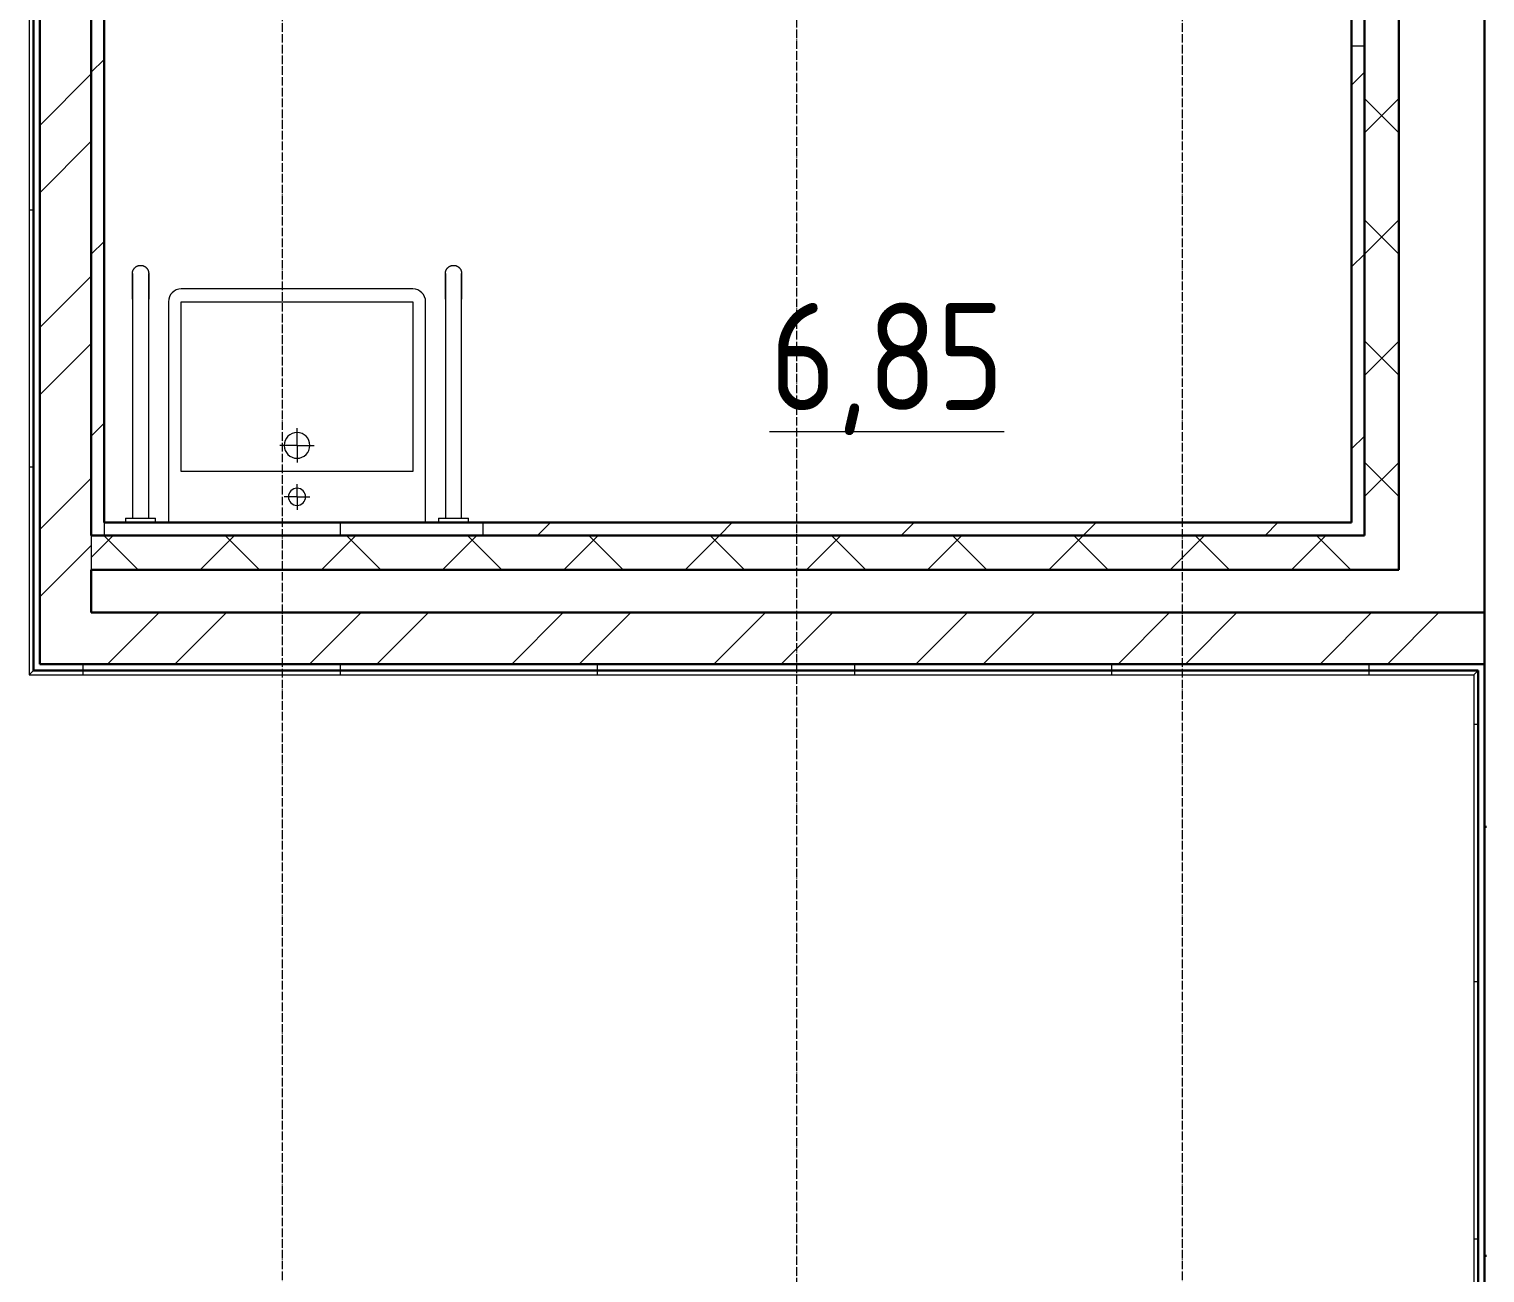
# Model space of a CAD drawing. Header units: millimetres. Extents: x -215207 to 92095, y -30385 to 123050.
# Drawn here: x -159925 to -156529, y -13999 to -11098 of the extents above; entities that cross this region are included whole.
import ezdxf

# ---------------------------------------------------------------- set-up
doc = ezdxf.new("R2010")
doc.units = ezdxf.units.MM
doc.linetypes.add('ADSK_Линия сетки', pattern=[25, 20, -2.5, 0, -2.5])
for name, color, linetype, lineweight in [('Марки помещений', 7, 'Continuous', 20), ('Обобщенные модели', 7, 'Continuous', 20), ('Ограждение', 7, 'Continuous', 9), ('Оси', 7, 'Continuous', 9), ('Стены внутренние', 7, 'Continuous', 20), ('Стены наружные', 7, 'Continuous', 20), ('Стены штриховка', 7, 'Continuous', 9), ('Узлы', 7, 'Continuous', 20)]:
    doc.layers.add(name, color=color, linetype=linetype, lineweight=lineweight)
doc.styles.add('GOST Common_3', font='GOST_Common.ttf', dxfattribs={"width": 0.9, "height": 2.5})

# ---------------------------------------------------------------- blocks, each defined once
blk = doc.blocks.new('1 этаж 21082025')
at = {"layer": 'Обобщенные модели'}
for p, q in [((40257.9, -43094.4), (40258.5, -43093.9)), ((40258.5, -43093.9), (40259.1, -43093.4)), ((40259.1, -43093.4), (40259.7, -43093)), ((40259.7, -43093), (40260.4, -43092.6)), ((40260.4, -43092.6), (40261, -43092.2)), ((40261, -43092.2), (40261.7, -43091.9)), ((40261.7, -43091.9), (40262.4, -43091.6)), ((40262.4, -43091.6), (40263.1, -43091.3)), ((40263.1, -43091.3), (40263.8, -43091)), ((40263.8, -43091), (40264.6, -43090.8)), ((40264.6, -43090.8), (40265.3, -43090.6)), ((40265.3, -43090.6), (40266, -43090.4)), ((40266, -43090.4), (40266.8, -43090.3)), ((40266.8, -43090.3), (40267.5, -43090.2)), ((40267.5, -43090.2), (40268.3, -43090.1)), ((40268.3, -43090.1), (40269, -43090)), ((40269, -43090), (40269.8, -43090)), ((40269.8, -43090), (40270, -43090)), ((40270, -43090), (40270.8, -43090)), ((40270.8, -43090), (40271.5, -43090.1)), ((40271.5, -43090.1), (40272.3, -43090.1)), ((40272.3, -43090.1), (40273, -43090.2)), ((40273, -43090.2), (40273.8, -43090.4)), ((40273.8, -43090.4), (40274.5, -43090.5)), ((40274.5, -43090.5), (40275.3, -43090.7)), ((40275.3, -43090.7), (40276, -43091)), ((40276, -43091), (40276.7, -43091.2)), ((40276.7, -43091.2), (40277.4, -43091.5)), ((40277.4, -43091.5), (40278.1, -43091.8)), ((40278.1, -43091.8), (40278.8, -43092.1)), ((40278.8, -43092.1), (40279.4, -43092.5)), ((40279.4, -43092.5), (40280.1, -43092.9)), ((40280.1, -43092.9), (40280.7, -43093.3)), ((40280.7, -43093.3), (40281.3, -43093.8)), ((40281.3, -43093.8), (40281.9, -43094.2)), ((40987.9, -43094.4), (40988.5, -43093.9)), ((40988.5, -43093.9), (40989.1, -43093.4)), ((40989.1, -43093.4), (40989.7, -43093)), ((40989.7, -43093), (40990.4, -43092.6)), ((40990.4, -43092.6), (40991, -43092.2)), ((40991, -43092.2), (40991.7, -43091.9)), ((40991.7, -43091.9), (40992.4, -43091.6)), ((40992.4, -43091.6), (40993.1, -43091.3)), ((40993.1, -43091.3), (40993.8, -43091)), ((40993.8, -43091), (40994.6, -43090.8)), ((40994.6, -43090.8), (40995.3, -43090.6)), ((40995.3, -43090.6), (40996, -43090.4)), ((40996, -43090.4), (40996.8, -43090.3)), ((40996.8, -43090.3), (40997.5, -43090.2)), ((40997.5, -43090.2), (40998.3, -43090.1)), ((40998.3, -43090.1), (40999, -43090)), ((40999, -43090), (40999.8, -43090)), ((40999.8, -43090), (41000, -43090)), ((41000, -43090), (41000.8, -43090)), ((41000.8, -43090), (41001.5, -43090.1)), ((41001.5, -43090.1), (41002.3, -43090.1)), ((41002.3, -43090.1), (41003, -43090.2)), ((41003, -43090.2), (41003.8, -43090.4)), ((41003.8, -43090.4), (41004.5, -43090.5)), ((41004.5, -43090.5), (41005.3, -43090.7)), ((41005.3, -43090.7), (41006, -43091)), ((41006, -43091), (41006.7, -43091.2)), ((41006.7, -43091.2), (41007.4, -43091.5)), ((41007.4, -43091.5), (41008.1, -43091.8)), ((41008.1, -43091.8), (41008.8, -43092.1)), ((41008.8, -43092.1), (41009.4, -43092.5)), ((41009.4, -43092.5), (41010.1, -43092.9)), ((41010.1, -43092.9), (41010.7, -43093.3)), ((41010.7, -43093.3), (41011.3, -43093.8)), ((41011.3, -43093.8), (41011.9, -43094.2)), ((40251, -43108.2), (40251.1, -43107.5)), ((40251, -43109), (40251, -43108.2)), ((40251, -43109.1), (40251, -43109)), ((40251, -43109), (40251, -43109)), ((40251, -43109), (40251, -43109)), ((40251, -43109), (40251, -43109.2)), ((40251, -43109.2), (40251, -43109.1)), ((40251, -43109.5), (40251, -43109.2)), ((40251, -43109.2), (40251, -43109.4)), ((40251, -43109.4), (40251, -43109.8)), ((40251, -43109.9), (40251, -43109.5)), ((40251, -43109.8), (40251, -43110.2)), ((40251, -43110.3), (40251, -43109.9)), ((40251, -43110.2), (40251, -43110.7)), ((40251, -43110.9), (40251, -43110.3)), ((40251, -43110.7), (40251, -43111.3)), ((40251, -43111.5), (40251, -43110.9)), ((40251, -43111.3), (40251, -43112)), ((40251, -43112.3), (40251, -43111.5)), ((40251, -43112), (40251, -43112.8)), ((40251, -43113.1), (40251, -43112.3)), ((40251, -43112.8), (40251, -43113.7)), ((40251, -43114), (40251, -43113.1)), ((40251, -43113.7), (40251, -43114.7)), ((40251, -43115), (40251, -43114)), ((40251, -43114.7), (40251, -43115.8)), ((40251, -43116.1), (40251, -43115)), ((40251, -43115.8), (40251, -43116.9)), ((40251, -43117.3), (40251, -43116.1)), ((40251, -43116.9), (40251, -43118.2)), ((40251, -43118.5), (40251, -43117.3)), ((40251, -43118.2), (40251, -43119.5)), ((40251, -43119.8), (40251, -43118.5)), ((40251, -43119.5), (40251, -43120.9)), ((40251, -43121.3), (40251, -43119.8)), ((40251, -43120.9), (40251, -43122.3)), ((40251, -43122.8), (40251, -43121.3)), ((40251, -43122.3), (40251, -43123.9)), ((40251, -43124.3), (40251, -43122.8)), ((40251, -43123.9), (40251, -43125.5)), ((40251, -43126), (40251, -43124.3)), ((40251, -43125.5), (40251, -43127.2)), ((40251, -43127.7), (40251, -43126)), ((40251, -43127.2), (40251, -43129)), ((40251, -43129.4), (40251, -43127.7)), ((40251.1, -43106.7), (40251.2, -43106)), ((40251.1, -43107.5), (40251.1, -43106.7)), ((40251.2, -43106), (40251.4, -43105.2)), ((40251.4, -43105.2), (40251.5, -43104.5)), ((40251.5, -43104.5), (40251.7, -43103.7)), ((40251.7, -43103.7), (40252, -43103)), ((40252, -43103), (40252.2, -43102.3)), ((40252.2, -43102.3), (40252.5, -43101.6)), ((40252.5, -43101.6), (40252.8, -43100.9)), ((40252.8, -43100.9), (40253.1, -43100.2)), ((40253.1, -43100.2), (40253.5, -43099.6)), ((40253.5, -43099.6), (40253.9, -43098.9)), ((40253.9, -43098.9), (40254.3, -43098.3)), ((40254.3, -43098.3), (40254.8, -43097.7)), ((40254.8, -43097.7), (40255.2, -43097.1)), ((40255.2, -43097.1), (40255.7, -43096.5)), ((40255.7, -43096.5), (40256.2, -43095.9)), ((40256.2, -43095.9), (40256.8, -43095.4)), ((40256.8, -43095.4), (40257.3, -43094.9)), ((40257.3, -43094.9), (40257.9, -43094.4)), ((40281.9, -43094.2), (40282.5, -43094.7)), ((40282.5, -43094.7), (40283.1, -43095.2)), ((40283.1, -43095.2), (40283.6, -43095.8)), ((40283.6, -43095.8), (40284.1, -43096.3)), ((40284.1, -43096.3), (40284.6, -43096.9)), ((40284.6, -43096.9), (40285.1, -43097.5)), ((40285.1, -43097.5), (40285.6, -43098.1)), ((40285.6, -43098.1), (40286, -43098.7)), ((40286, -43098.7), (40286.4, -43099.4)), ((40286.4, -43099.4), (40286.8, -43100)), ((40286.8, -43100), (40287.1, -43100.7)), ((40287.1, -43100.7), (40287.4, -43101.4)), ((40287.4, -43101.4), (40287.7, -43102.1)), ((40287.7, -43102.1), (40288, -43102.8)), ((40288, -43102.8), (40288.2, -43103.6)), ((40288.2, -43103.6), (40288.4, -43104.3)), ((40288.4, -43104.3), (40288.6, -43105)), ((40288.6, -43105), (40288.7, -43105.8)), ((40288.7, -43105.8), (40288.8, -43106.5)), ((40288.8, -43106.5), (40288.9, -43107.3)), ((40288.9, -43107.3), (40289, -43108)), ((40289, -43108), (40289, -43108.8)), ((40289, -43108.8), (40289, -43109)), ((40289, -43109.1), (40289, -43109)), ((40289, -43109), (40289, -43109)), ((40289, -43109), (40289, -43109)), ((40289, -43109), (40289, -43109.2)), ((40289, -43109.2), (40289, -43109.1)), ((40289, -43109.5), (40289, -43109.2)), ((40289, -43109.2), (40289, -43109.4)), ((40289, -43109.4), (40289, -43109.8)), ((40289, -43109.9), (40289, -43109.5)), ((40289, -43109.8), (40289, -43110.2)), ((40289, -43110.3), (40289, -43109.9)), ((40289, -43110.2), (40289, -43110.7)), ((40289, -43110.9), (40289, -43110.3)), ((40289, -43110.7), (40289, -43111.3)), ((40289, -43111.5), (40289, -43110.9)), ((40289, -43111.3), (40289, -43112)), ((40289, -43112.3), (40289, -43111.5)), ((40289, -43112), (40289, -43112.8)), ((40289, -43113.1), (40289, -43112.3)), ((40289, -43112.8), (40289, -43113.7)), ((40289, -43114), (40289, -43113.1)), ((40289, -43113.7), (40289, -43114.7)), ((40289, -43115), (40289, -43114)), ((40289, -43114.7), (40289, -43115.8)), ((40289, -43116.1), (40289, -43115)), ((40289, -43115.8), (40289, -43116.9)), ((40289, -43117.3), (40289, -43116.1)), ((40289, -43116.9), (40289, -43118.2)), ((40289, -43118.5), (40289, -43117.3)), ((40289, -43118.2), (40289, -43119.5)), ((40289, -43119.8), (40289, -43118.5)), ((40289, -43119.5), (40289, -43120.9)), ((40289, -43121.3), (40289, -43119.8)), ((40289, -43120.9), (40289, -43122.3)), ((40289, -43122.8), (40289, -43121.3)), ((40289, -43122.3), (40289, -43123.9)), ((40289, -43124.3), (40289, -43122.8)), ((40289, -43123.9), (40289, -43125.5)), ((40289, -43126), (40289, -43124.3)), ((40289, -43125.5), (40289, -43127.2)), ((40289, -43127.7), (40289, -43126)), ((40289, -43127.2), (40289, -43129)), ((40289, -43129.4), (40289, -43127.7)), ((40981, -43108.2), (40981.1, -43107.5)), ((40981, -43109), (40981, -43108.2)), ((40981, -43109.1), (40981, -43109)), ((40981, -43109), (40981, -43109)), ((40981, -43109), (40981, -43109)), ((40981, -43109), (40981, -43109.2)), ((40981, -43109.2), (40981, -43109.1)), ((40981, -43109.5), (40981, -43109.2)), ((40981, -43109.2), (40981, -43109.4)), ((40981, -43109.4), (40981, -43109.8)), ((40981, -43109.9), (40981, -43109.5)), ((40981, -43109.8), (40981, -43110.2)), ((40981, -43110.3), (40981, -43109.9)), ((40981, -43110.2), (40981, -43110.7)), ((40981, -43110.9), (40981, -43110.3)), ((40981, -43110.7), (40981, -43111.3)), ((40981, -43111.5), (40981, -43110.9)), ((40981, -43111.3), (40981, -43112)), ((40981, -43112.3), (40981, -43111.5)), ((40981, -43112), (40981, -43112.8)), ((40981, -43113.1), (40981, -43112.3)), ((40981, -43112.8), (40981, -43113.7)), ((40981, -43114), (40981, -43113.1)), ((40981, -43113.7), (40981, -43114.7)), ((40981, -43115), (40981, -43114)), ((40981, -43114.7), (40981, -43115.8)), ((40981, -43116.1), (40981, -43115)), ((40981, -43115.8), (40981, -43116.9)), ((40981, -43117.3), (40981, -43116.1)), ((40981, -43116.9), (40981, -43118.2)), ((40981, -43118.5), (40981, -43117.3)), ((40981, -43118.2), (40981, -43119.5)), ((40981, -43119.8), (40981, -43118.5)), ((40981, -43119.5), (40981, -43120.9)), ((40981, -43121.3), (40981, -43119.8)), ((40981, -43120.9), (40981, -43122.3)), ((40981, -43122.8), (40981, -43121.3)), ((40981, -43122.3), (40981, -43123.9)), ((40981, -43124.3), (40981, -43122.8)), ((40981, -43123.9), (40981, -43125.5)), ((40981, -43126), (40981, -43124.3)), ((40981, -43125.5), (40981, -43127.2)), ((40981, -43127.7), (40981, -43126)), ((40981, -43127.2), (40981, -43129)), ((40981, -43129.4), (40981, -43127.7)), ((40981.1, -43106.7), (40981.2, -43106)), ((40981.1, -43107.5), (40981.1, -43106.7)), ((40981.2, -43106), (40981.4, -43105.2)), ((40981.4, -43105.2), (40981.5, -43104.5)), ((40981.5, -43104.5), (40981.7, -43103.7)), ((40981.7, -43103.7), (40982, -43103)), ((40982, -43103), (40982.2, -43102.3)), ((40982.2, -43102.3), (40982.5, -43101.6)), ((40982.5, -43101.6), (40982.8, -43100.9)), ((40982.8, -43100.9), (40983.1, -43100.2)), ((40983.1, -43100.2), (40983.5, -43099.6)), ((40983.5, -43099.6), (40983.9, -43098.9)), ((40983.9, -43098.9), (40984.3, -43098.3)), ((40984.3, -43098.3), (40984.8, -43097.7)), ((40984.8, -43097.7), (40985.2, -43097.1)), ((40985.2, -43097.1), (40985.7, -43096.5)), ((40985.7, -43096.5), (40986.2, -43095.9)), ((40986.2, -43095.9), (40986.8, -43095.4)), ((40986.8, -43095.4), (40987.3, -43094.9)), ((40987.3, -43094.9), (40987.9, -43094.4)), ((41011.9, -43094.2), (41012.5, -43094.7)), ((41012.5, -43094.7), (41013.1, -43095.2)), ((41013.1, -43095.2), (41013.6, -43095.8)), ((41013.6, -43095.8), (41014.1, -43096.3)), ((41014.1, -43096.3), (41014.6, -43096.9)), ((41014.6, -43096.9), (41015.1, -43097.5)), ((41015.1, -43097.5), (41015.6, -43098.1)), ((41015.6, -43098.1), (41016, -43098.7)), ((41016, -43098.7), (41016.4, -43099.4)), ((41016.4, -43099.4), (41016.8, -43100)), ((41016.8, -43100), (41017.1, -43100.7)), ((41017.1, -43100.7), (41017.4, -43101.4)), ((41017.4, -43101.4), (41017.7, -43102.1)), ((41017.7, -43102.1), (41018, -43102.8)), ((41018, -43102.8), (41018.2, -43103.6)), ((41018.2, -43103.6), (41018.4, -43104.3)), ((41018.4, -43104.3), (41018.6, -43105)), ((41018.6, -43105), (41018.7, -43105.8)), ((41018.7, -43105.8), (41018.8, -43106.5)), ((41018.8, -43106.5), (41018.9, -43107.3)), ((41018.9, -43107.3), (41019, -43108)), ((41019, -43108), (41019, -43108.8)), ((41019, -43108.8), (41019, -43109)), ((41019, -43109.1), (41019, -43109)), ((41019, -43109), (41019, -43109)), ((41019, -43109), (41019, -43109)), ((41019, -43109), (41019, -43109.2)), ((41019, -43109.2), (41019, -43109.1)), ((41019, -43109.5), (41019, -43109.2)), ((41019, -43109.2), (41019, -43109.4)), ((41019, -43109.4), (41019, -43109.8)), ((41019, -43109.9), (41019, -43109.5)), ((41019, -43109.8), (41019, -43110.2)), ((41019, -43110.3), (41019, -43109.9)), ((41019, -43110.2), (41019, -43110.7)), ((41019, -43110.9), (41019, -43110.3)), ((41019, -43110.7), (41019, -43111.3)), ((41019, -43111.5), (41019, -43110.9)), ((41019, -43111.3), (41019, -43112)), ((41019, -43112.3), (41019, -43111.5)), ((41019, -43112), (41019, -43112.8)), ((41019, -43113.1), (41019, -43112.3)), ((41019, -43112.8), (41019, -43113.7)), ((41019, -43114), (41019, -43113.1)), ((41019, -43113.7), (41019, -43114.7)), ((41019, -43115), (41019, -43114)), ((41019, -43114.7), (41019, -43115.8)), ((41019, -43116.1), (41019, -43115)), ((41019, -43115.8), (41019, -43116.9)), ((41019, -43117.3), (41019, -43116.1)), ((41019, -43116.9), (41019, -43118.2)), ((41019, -43118.5), (41019, -43117.3)), ((41019, -43118.2), (41019, -43119.5)), ((41019, -43119.8), (41019, -43118.5)), ((41019, -43119.5), (41019, -43120.9)), ((41019, -43121.3), (41019, -43119.8)), ((41019, -43120.9), (41019, -43122.3)), ((41019, -43122.8), (41019, -43121.3)), ((41019, -43122.3), (41019, -43123.9)), ((41019, -43124.3), (41019, -43122.8)), ((41019, -43123.9), (41019, -43125.5)), ((41019, -43126), (41019, -43124.3)), ((41019, -43125.5), (41019, -43127.2)), ((41019, -43127.7), (41019, -43126)), ((41019, -43127.2), (41019, -43129)), ((41019, -43129.4), (41019, -43127.7)), ((40251, -43129), (40251, -43130.8)), ((40251, -43131.3), (40251, -43129.4)), ((40251, -43130.8), (40251, -43132.7)), ((40251, -43133.2), (40251, -43131.3)), ((40251, -43132.7), (40251, -43134.6)), ((40251, -43135.1), (40251, -43133.2)), ((40251, -43134.6), (40251, -43136.6)), ((40251, -43137.1), (40251, -43135.1)), ((40251, -43136.6), (40251, -43138.6)), ((40251, -43139.2), (40251, -43137.1)), ((40251, -43138.6), (40251, -43140.7)), ((40251, -43141.3), (40251, -43139.2)), ((40251, -43140.7), (40251, -43142.9)), ((40251, -43143.4), (40251, -43141.3)), ((40251, -43142.9), (40251, -43145)), ((40251, -43145.6), (40251, -43143.4)), ((40251, -43145), (40251, -43147.3)), ((40251, -43147.9), (40251, -43145.6)), ((40251, -43147.3), (40251, -43149.5)), ((40251, -43150.1), (40251, -43147.9)), ((40251, -43149.5), (40251, -43151.8)), ((40251, -43152.4), (40251, -43150.1)), ((40251, -43151.8), (40251, -43154.1)), ((40251, -43154.7), (40251, -43152.4)), ((40251, -43154.1), (40251, -43156.4)), ((40251, -43157.1), (40251, -43154.7)), ((40251, -43156.4), (40251, -43158.8)), ((40251, -43159.4), (40251, -43157.1)), ((40251, -43158.8), (40251, -43161.2)), ((40251, -43161.8), (40251, -43159.4)), ((40251, -43161.2), (40251, -43163.6)), ((40251, -43164.2), (40251, -43161.8)), ((40289, -43129), (40289, -43130.8)), ((40289, -43131.3), (40289, -43129.4)), ((40289, -43130.8), (40289, -43132.7)), ((40289, -43133.2), (40289, -43131.3)), ((40289, -43132.7), (40289, -43134.6)), ((40289, -43135.1), (40289, -43133.2)), ((40289, -43134.6), (40289, -43136.6)), ((40289, -43137.1), (40289, -43135.1)), ((40289, -43136.6), (40289, -43138.6)), ((40289, -43139.2), (40289, -43137.1)), ((40289, -43138.6), (40289, -43140.7)), ((40289, -43141.3), (40289, -43139.2)), ((40289, -43140.7), (40289, -43142.9)), ((40289, -43143.4), (40289, -43141.3)), ((40289, -43142.9), (40289, -43145)), ((40289, -43145.6), (40289, -43143.4)), ((40289, -43145), (40289, -43147.3)), ((40289, -43147.9), (40289, -43145.6)), ((40289, -43147.3), (40289, -43149.5)), ((40289, -43150.1), (40289, -43147.9)), ((40289, -43149.5), (40289, -43151.8)), ((40289, -43152.4), (40289, -43150.1)), ((40289, -43151.8), (40289, -43154.1)), ((40289, -43154.7), (40289, -43152.4)), ((40289, -43154.1), (40289, -43156.4)), ((40289, -43157.1), (40289, -43154.7)), ((40289, -43156.4), (40289, -43158.8)), ((40289, -43159.4), (40289, -43157.1)), ((40289, -43158.8), (40289, -43161.2)), ((40289, -43161.8), (40289, -43159.4)), ((40289, -43161.2), (40289, -43163.6)), ((40289, -43164.2), (40289, -43161.8)), ((40981, -43129), (40981, -43130.8)), ((40981, -43131.3), (40981, -43129.4)), ((40981, -43130.8), (40981, -43132.7)), ((40981, -43133.2), (40981, -43131.3)), ((40981, -43132.7), (40981, -43134.6)), ((40981, -43135.1), (40981, -43133.2)), ((40981, -43134.6), (40981, -43136.6)), ((40981, -43137.1), (40981, -43135.1)), ((40981, -43136.6), (40981, -43138.6)), ((40981, -43139.2), (40981, -43137.1)), ((40981, -43138.6), (40981, -43140.7)), ((40981, -43141.3), (40981, -43139.2)), ((40981, -43140.7), (40981, -43142.9)), ((40981, -43143.4), (40981, -43141.3)), ((40981, -43142.9), (40981, -43145)), ((40981, -43145.6), (40981, -43143.4)), ((40981, -43145), (40981, -43147.3)), ((40981, -43147.9), (40981, -43145.6)), ((40981, -43147.3), (40981, -43149.5)), ((40981, -43150.1), (40981, -43147.9)), ((40981, -43149.5), (40981, -43151.8)), ((40981, -43152.4), (40981, -43150.1)), ((40981, -43151.8), (40981, -43154.1)), ((40981, -43154.7), (40981, -43152.4)), ((40981, -43154.1), (40981, -43156.4)), ((40981, -43157.1), (40981, -43154.7)), ((40981, -43156.4), (40981, -43158.8)), ((40981, -43159.4), (40981, -43157.1)), ((40981, -43158.8), (40981, -43161.2)), ((40981, -43161.8), (40981, -43159.4)), ((40981, -43161.2), (40981, -43163.6)), ((40981, -43164.2), (40981, -43161.8)), ((41019, -43129), (41019, -43130.8)), ((41019, -43131.3), (41019, -43129.4)), ((41019, -43130.8), (41019, -43132.7)), ((41019, -43133.2), (41019, -43131.3)), ((41019, -43132.7), (41019, -43134.6)), ((41019, -43135.1), (41019, -43133.2)), ((41019, -43134.6), (41019, -43136.6)), ((41019, -43137.1), (41019, -43135.1)), ((41019, -43136.6), (41019, -43138.6)), ((41019, -43139.2), (41019, -43137.1)), ((41019, -43138.6), (41019, -43140.7)), ((41019, -43141.3), (41019, -43139.2)), ((41019, -43140.7), (41019, -43142.9)), ((41019, -43143.4), (41019, -43141.3)), ((41019, -43142.9), (41019, -43145)), ((41019, -43145.6), (41019, -43143.4)), ((41019, -43145), (41019, -43147.3)), ((41019, -43147.9), (41019, -43145.6)), ((41019, -43147.3), (41019, -43149.5)), ((41019, -43150.1), (41019, -43147.9)), ((41019, -43149.5), (41019, -43151.8)), ((41019, -43152.4), (41019, -43150.1)), ((41019, -43151.8), (41019, -43154.1)), ((41019, -43154.7), (41019, -43152.4)), ((41019, -43154.1), (41019, -43156.4)), ((41019, -43157.1), (41019, -43154.7)), ((41019, -43156.4), (41019, -43158.8)), ((41019, -43159.4), (41019, -43157.1)), ((41019, -43158.8), (41019, -43161.2)), ((41019, -43161.8), (41019, -43159.4)), ((41019, -43161.2), (41019, -43163.6)), ((41019, -43164.2), (41019, -43161.8)), ((40251, -43163.6), (40251, -43166)), ((40251, -43166.6), (40251, -43164.2)), ((40251, -43166), (40251, -43168.4)), ((40251, -43169), (40251, -43166.6)), ((40251, -43168.4), (40251, -43169)), ((40251, -43169), (40251, -43680)), ((40289, -43163.6), (40289, -43166)), ((40289, -43166.6), (40289, -43164.2)), ((40289, -43166), (40289, -43168.4)), ((40289, -43169), (40289, -43166.6)), ((40289, -43168.4), (40289, -43169)), ((40289, -43680), (40289, -43169)), ((40981, -43163.6), (40981, -43166)), ((40981, -43166.6), (40981, -43164.2)), ((40981, -43166), (40981, -43168.4)), ((40981, -43169), (40981, -43166.6)), ((40981, -43168.4), (40981, -43169)), ((40981, -43169), (40981, -43680)), ((41019, -43163.6), (41019, -43166)), ((41019, -43166.6), (41019, -43164.2)), ((41019, -43166), (41019, -43168.4)), ((41019, -43169), (41019, -43166.6)), ((41019, -43168.4), (41019, -43169)), ((41019, -43680), (41019, -43169)), ((40235, -43680), (40305, -43680)), ((40235, -43680), (40235, -43690)), ((40305, -43690), (40305, -43680)), ((40965, -43680), (41035, -43680)), ((40965, -43680), (40965, -43690)), ((41035, -43690), (41035, -43680))]:
    blk.add_line(p, q, dxfattribs=at)
at = {"layer": 'Ограждение'}
for p, q in [((40010, -40845), (40010, -44045)), ((40020, -44035), (40010, -44045)), ((43390, -44035), (43380, -44045)), ((40010, -44045), (43380, -44045)), ((43380, -44045), (43380, -46810))]:
    blk.add_line(p, q, dxfattribs=at)
at = {"layer": 'Ограждение', "linetype": 'Continuous'}
for p, q in [((40010, -42960.3), (40020, -42960.3)), ((40010, -43560.3), (40020, -43560.3)), ((40136, -44045), (40136, -44035)), ((40736, -44045), (40736, -44035)), ((41336, -44045), (41336, -44035)), ((41936, -44045), (41936, -44035)), ((42536, -44045), (42536, -44035)), ((43136, -44045), (43136, -44035)), ((43380, -44160.3), (43390, -44160.3)), ((43380, -44760.3), (43390, -44760.3)), ((43380, -45360.3), (43390, -45360.3))]:
    blk.add_line(p, q, dxfattribs=at)
at = {"layer": 'Оси', "linetype": 'ADSK_Линия сетки'}
for p, q in [((41800, 5350.6), (41800, -60626.1)), ((40600, -29900), (40600, -60626.1)), ((42700, -29900), (42700, -59356.1))]:
    blk.add_line(p, q, dxfattribs=at)
at = {"layer": 'Стены внутренние', "lineweight": 30}
for p, q in [((43405, -40820), (43405, -43900)), ((43405, -44400), (43410, -44400)), ((43410, -45400), (43405, -45400))]:
    blk.add_line(p, q, dxfattribs=at)
at = {"layer": 'Стены наружные', "lineweight": 30}
for p, q in [((40020, -40835), (40020, -44035)), ((40035, -40820), (40035, -44020)), ((40155, -43720), (40155, -40820)), ((40185, -43690), (40185, -40850)), ((43205, -43800), (43205, -40820)), ((43125, -41665), (43125, -43720)), ((43095, -41695), (43095, -43690)), ((43095, -43690), (40185, -43690)), ((43125, -43720), (40155, -43720)), ((40155, -43900), (40155, -43800)), ((40155, -43800), (43205, -43800)), ((43405, -43900), (40155, -43900)), ((43405, -46900), (43405, -43900)), ((40020, -44035), (43390, -44035)), ((40035, -44020), (43405, -44020)), ((43390, -44035), (43390, -46820))]:
    blk.add_line(p, q, dxfattribs=at)
at = {"layer": 'Стены наружные', "linetype": 'Continuous', "lineweight": 9}
for p, q in [((40155, -42639.7), (40185, -42609.7)), ((40035, -42763.4), (40155, -42643.4)), ((43095, -42669.6), (43125, -42639.6)), ((43205, -42780.8), (43125, -42700.8)), ((43125, -42781), (43205, -42701)), ((40035, -42920.6), (40155, -42800.6)), ((43205, -43063.6), (43125, -42983.6)), ((43125, -43063.8), (43205, -42983.8)), ((40155, -43064), (40185, -43034)), ((43095, -43093.8), (43125, -43063.8)), ((40035, -43234.9), (40155, -43114.9)), ((40035, -43392.1), (40155, -43272.1)), ((43205, -43346.4), (43125, -43266.4)), ((43125, -43346.7), (43205, -43266.7)), ((40155, -43488.3), (40185, -43458.3)), ((43095, -43518.1), (43125, -43488.1)), ((43205, -43629.3), (43125, -43549.3)), ((43125, -43629.5), (43205, -43549.5)), ((40035, -43706.4), (40155, -43586.4)), ((40736, -43720), (40736, -43690)), ((41196.1, -43720), (41226.1, -43690)), ((41620.3, -43720), (41650.3, -43690)), ((42044.6, -43720), (42074.6, -43690)), ((42468.8, -43720), (42498.8, -43690)), ((42893.1, -43720), (42923.1, -43690)), ((40155, -43771.1), (40206.1, -43720)), ((40264.4, -43800), (40184.4, -43720)), ((40408.9, -43800), (40488.9, -43720)), ((40547.3, -43800), (40467.3, -43720)), ((40691.8, -43800), (40771.8, -43720)), ((40830.1, -43800), (40750.1, -43720)), ((40974.6, -43800), (41054.6, -43720)), ((41113, -43800), (41033, -43720)), ((41257.5, -43800), (41337.5, -43720)), ((41395.8, -43800), (41315.8, -43720)), ((41540.3, -43800), (41620.3, -43720)), ((41678.7, -43800), (41598.7, -43720)), ((41823.2, -43800), (41903.2, -43720)), ((41961.5, -43800), (41881.5, -43720)), ((42106, -43800), (42186, -43720)), ((42244.3, -43800), (42164.3, -43720)), ((42388.8, -43800), (42468.8, -43720)), ((42527.2, -43800), (42447.2, -43720)), ((42671.7, -43800), (42751.7, -43720)), ((42810, -43800), (42730, -43720)), ((42954.5, -43800), (43034.5, -43720)), ((43092.9, -43800), (43012.9, -43720)), ((40035, -43863.5), (40155, -43743.5)), ((40192.8, -44020), (40312.2, -43900.6)), ((40350, -44020), (40469.4, -43900.6)), ((40664.3, -44020), (40783.8, -43900.5)), ((40821.5, -44020), (40941, -43900.5)), ((41135.8, -44020), (41255.3, -43900.4)), ((41292.9, -44020), (41412.5, -43900.4)), ((41607.2, -44020), (41726.9, -43900.3)), ((41764.4, -44020), (41884.1, -43900.3)), ((42078.7, -44020), (42198.5, -43900.2)), ((42235.8, -44020), (42355.6, -43900.2)), ((42550.2, -44020), (42670, -43900.1)), ((42707.3, -44020), (42827.2, -43900.1)), ((43021.6, -44020), (43141.6, -43900.1)), ((43178.8, -44020), (43298.7, -43900)), ((40136, -44035), (40136, -44020)), ((40736, -44035), (40736, -44020)), ((41336, -44035), (41336, -44020)), ((41936, -44035), (41936, -44020)), ((42536, -44035), (42536, -44020)), ((43136, -44035), (43136, -44020))]:
    blk.add_line(p, q, dxfattribs=at)
at = {"layer": 'Стены штриховка'}
for p, q in [((43125, -42579), (43095, -42579)), ((40185, -43690), (40185, -43720)), ((41069, -43720), (41069, -43690)), ((40155, -43720), (40155, -43800))]:
    blk.add_line(p, q, dxfattribs=at)
at = {"layer": 'Узлы', "lineweight": 9}
for p, q in [((40635, -43145), (40365, -43145)), ((40905, -43145), (40635, -43145)), ((40335, -43175), (40335, -43690)), ((40935, -43690), (40935, -43175)), ((40635, -43510), (40635, -43470)), ((40635, -43510), (40595, -43510)), ((40635, -43510), (40635, -43550)), ((40635, -43510), (40675, -43510)), ((40635, -43630), (40635, -43600)), ((40635, -43630), (40605, -43630)), ((40635, -43630), (40635, -43660)), ((40635, -43630), (40665, -43630))]:
    blk.add_line(p, q, dxfattribs=at)
at = {"layer": 'Узлы'}
for p, q in [((40365, -43570.9), (40365, -43175)), ((40365, -43175), (40905, -43175)), ((40905, -43175), (40905, -43570.9)), ((40905, -43570.9), (40365, -43570.9))]:
    blk.add_line(p, q, dxfattribs=at)
for centre, start, end in [((40365, -43175), 90, 180), ((40905, -43175), 0, 90)]:
    blk.add_arc(centre, 30, start, end, dxfattribs=at)
at = {"layer": 'Узлы', "lineweight": 9}
for centre, radius, start, end in [((40635, -43510), 30, 90, 180), ((40635, -43510), 30, 0, 90), ((40635, -43510), 30, 180, 270), ((40635, -43510), 30, 270, 0.0077), ((40635, -43630), 20, 90, 180), ((40635, -43630), 20, 180, 270), ((40635, -43630), 20, 0, 90), ((40635, -43630), 20, 270, 0.0116)]:
    blk.add_arc(centre, radius, start, end, dxfattribs=at)
at = {"layer": 'Марки помещений', "style": 'GOST Common_3', "width": 0.9}
blk.add_text('%%U6,85', height=250, dxfattribs=at).set_placement((41737.4, -43427.6))

msp = doc.modelspace()

# ---------------------------------------------------------------- block references
msp.add_blockref('1 этаж 21082025', (-199934.8, 31441.4))

doc.saveas('drawing.dxf')
